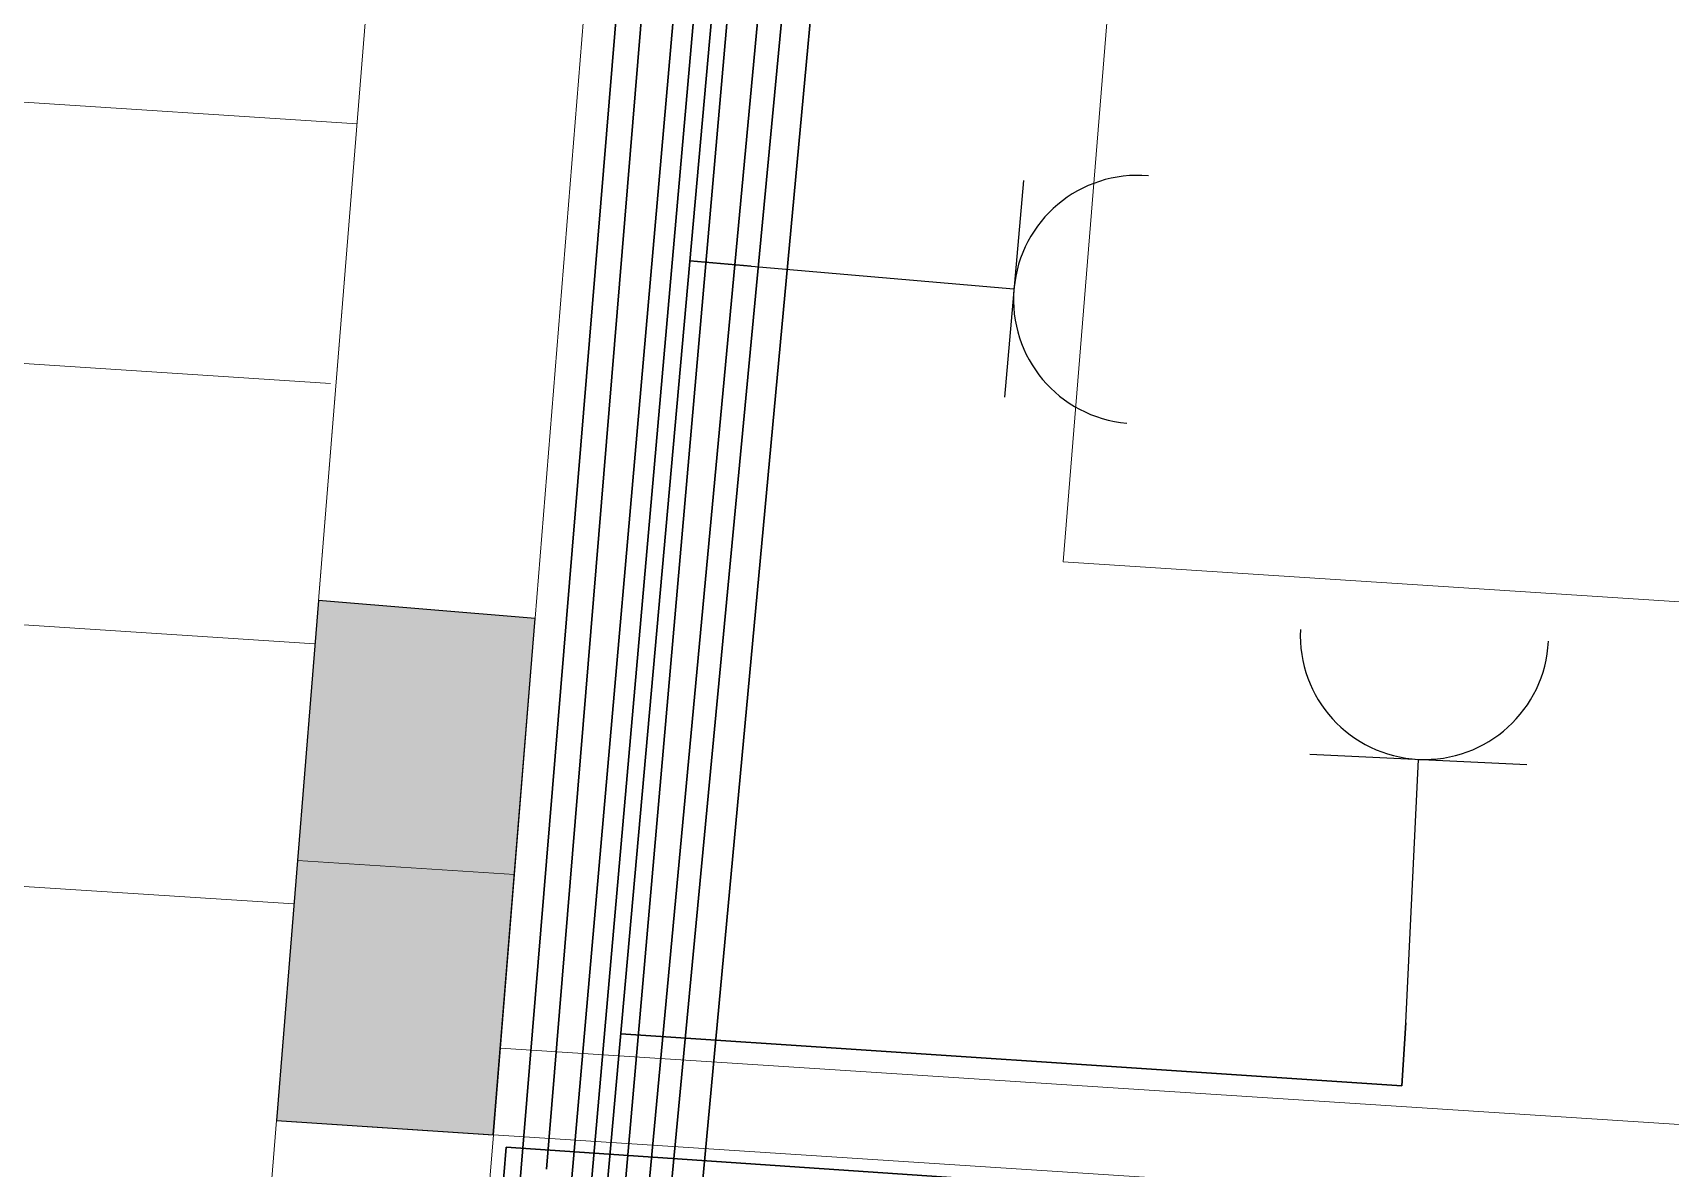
# Model space of a CAD drawing. Header units: millimetres. Extents: x 7471872 to 14943722, y 8344308 to 16688757.
# Drawn here: x 7471875.141 to 7471877.023, y 8344385.992 to 8344387.297 of the extents above; entities that cross this region are included whole.
import ezdxf

# ---------------------------------------------------------------- set-up
doc = ezdxf.new("R2010")
doc.units = ezdxf.units.MM
for name, color, linetype in [('A-HLEKTRIKA', 10, 'Continuous'), ('Geo_Col_Pro_1', 7, 'Continuous'), ('M-SYMB', 1, 'Continuous')]:
    doc.layers.add(name, color=color, linetype=linetype)
for name, color, linetype, lineweight in [('eswterikoi toixoi', 7, 'Continuous', 30), ('exwterikoi toixoi', 7, 'Continuous', 50), ('ntoulapes', 7, 'Continuous', 5), ('tomi eswt', 7, 'Continuous', 15)]:
    doc.layers.add(name, color=color, linetype=linetype, lineweight=lineweight)

# ---------------------------------------------------------------- blocks, each defined once
blk = doc.blocks.new('HK5-RE')
at = {"layer": 'A-HLEKTRIKA'}
for p, q in [((0.1699999999999999, 0.07000000000000028), (0.1699999999999999, -0.07000000000000028)), ((0, 0), (0.1699999999999999, 0))]:
    blk.add_line(p, q, dxfattribs=at)
blk.add_arc((0.25, 0), 0.08000000000000007, 90, 270, dxfattribs=at)

msp = doc.modelspace()

# ---------------------------------------------------------------- hatches: boundary and pattern name
at = {"layer": 'tomi eswt', "lineweight": 15, "true_color": 0xc7c8ca}
h = msp.add_hatch(dxfattribs=at)
h.set_pattern_fill('AR-CONC', color=9, scale=0.0004999999999999999, angle=-19.97970517450673)
h.set_pattern_definition([(30.02029482549327, (7471906.711619318, 8344441.192353609), (0.08288673344699014, -0.03861497681907383), [0.009524999999999999, -0.104775]), (335.0202948254932, (7471906.711619318, 8344441.192353609), (0.01607972080654266, 0.09580003546654506), [0.007619999999999999, -0.083820292085]), (80.47173952549323, (7471906.718526523, 8344441.189135705), (0.09896645269713786, 0.05718505506998763), [0.008095004399999998, -0.08904512229999997]), (26.20449482549328, (7471906.720298174, 8344441.216224878), (0.1201992353003573, -0.06606810705975562), [0.0142875, -0.1571625]), (76.65585243549322, (7471906.730314773, 8344441.210719218), (0.1538290086720203, 0.07570824651602574), [0.01214251156999997, -0.1335678040799996]), (331.2044459954933, (7471906.720298174, 8344441.216224878), (0.1538290086762694, 0.07570824650799615), [0.011429983535, -0.12572986596]), (1.020294825493272, (7471906.730064094, 8344441.205917632), (0.05377328343132754, -0.07395747148904289), [0.009525, -0.104775]), (306.0202948254933, (7471906.730064094, 8344441.205917632), (0.06050853858453437, 0.07599270459329577), [0.00762, -0.08381999999999999]), (51.47173982549326, (7471906.734545201, 8344441.199754509), (0.1142818220194201, 0.002035233608736899), [0.0080950044, -0.08904496879999999]), (17.52029482549328, (7471906.711619318, 8344441.192353609), (0.01589704611857362, 0.0392053241527722), [0, -0.08280399999999999, 0, -0.08508999999999999, 0, -0.08413749999999999]), (347.5202948254933, (7471906.711619318, 8344441.192353609), (0.04851423109381497, 0.03565982471347716), [0, -0.04851399999999988, 0, -0.08089899999999978, 0, -0.03206749999999989]), (307.5202948254932, (7471906.685002853, 8344441.202030535), (0.06273623064251438, -0.0258567663509813), [0, -0.03175, 0, -0.09906000000000001, 0, -0.131445]), (297.5202948254933, (7471906.673067219, 8344441.206369963), (0.07395087188560233, -0.01335884551333797), [0, -0.0412749999999999, 0, -0.06578599999999979, 0, -0.09334499999999979])])
h.paths.add_polyline_path([(7471873.010429109, 8344389.691866224), (7471873.510364162, 8344389.699924928), (7471873.50552894, 8344389.999885958), (7471873.005593888, 8344389.991827256)])
h.paths.add_polyline_path([(7471872.893562674, 8344386.206125568), (7471872.644362726, 8344386.226996725), (7471872.701673051, 8344386.824297522), (7471872.950810575, 8344386.803342459)])
h.paths.add_polyline_path([(7471873.505528959, 8344389.999882276), (7471873.005593906, 8344389.991823573), (7471873.010429128, 8344389.691862541), (7471873.510364181, 8344389.699921244)])
h.paths.add_polyline_path([(7471875.742025035, 8344390.035937377), (7471875.700294808, 8344389.537681834), (7471875.949422581, 8344389.516816719), (7471875.991152808, 8344390.015072265)])
h.paths.add_polyline_path([(7471886.640609238, 8344390.211616867), (7471886.140674185, 8344390.203558166), (7471886.144703536, 8344389.953590638), (7471886.369213208, 8344389.957209622), (7471886.350918012, 8344389.731040581), (7471886.605065064, 8344389.712881857)])
h.paths.add_polyline_path([(7471872.001919086, 8344379.530839846), (7471871.944576235, 8344378.933630916), (7471872.294122952, 8344378.91358766), (7471872.343431388, 8344379.502326411)])
h.paths.add_polyline_path([(7471878.808266056, 8344378.54321951), (7471878.826382977, 8344379.042891181), (7471878.579431802, 8344379.051828288), (7471878.569131144, 8344378.807027349), (7471878.227058123, 8344378.826484796), (7471878.209154178, 8344378.577099086)])
h.paths.add_polyline_path([(7471879.39971433, 8344386.276351834), (7471879.350088054, 8344385.683818094), (7471879.649041381, 8344385.658779957), (7471879.699137898, 8344386.255638954)])
h.paths.add_polyline_path([(7471875.469138812, 8344386.644647563), (7471875.420763395, 8344386.046603323), (7471875.670180805, 8344386.030195854), (7471875.718267589, 8344386.623782367)])
h.paths.add_polyline_path([(7471880.092335094, 8344390.106060177), (7471879.59240004, 8344390.098001475), (7471879.598041132, 8344389.748046937), (7471880.097976185, 8344389.75610564)])
h.paths.add_polyline_path([(7471872.351385932, 8344383.173076713), (7471872.29403513, 8344382.575779322), (7471872.543162903, 8344382.554914207), (7471872.600513705, 8344383.1522116)])
h.paths.add_polyline_path([(7471886.290102862, 8344385.878583605), (7471883.540799798, 8344386.057168059), (7471883.521309497, 8344385.757812262), (7471886.265909195, 8344385.579480693)])
h.paths.add_polyline_path([(7471883.444003632, 8344381.700951859), (7471883.484318028, 8344382.199387834), (7471883.234931954, 8344382.217041618), (7471883.212097513, 8344381.934757457), (7471882.828493538, 8344381.906542805), (7471882.845612739, 8344381.657126999)])
h.paths.add_polyline_path([(7471879.24881081, 8344381.694470233), (7471878.65046239, 8344381.650653704), (7471878.676210057, 8344381.351760649), (7471879.274835786, 8344381.395605815)])
h.paths.add_polyline_path([(7471872.701714979, 8344386.824293996), (7471872.644364176, 8344386.226996603), (7471872.893491949, 8344386.206131491), (7471872.9508348, 8344386.803340421)])

# ---------------------------------------------------------------- linework, layer by layer
at = {"color": 32, "lineweight": 30, "true_color": 0xcd6928}
msp.add_line((7471875.744070674, 8344385.793441572), (7471876.122612651, 8344390.122920763), dxfattribs=at)
at = {"color": 177, "lineweight": 30, "true_color": 0x293189}
msp.add_line((7471875.731525056, 8344385.990507158), (7471876.067507766, 8344390.076700342), dxfattribs=at)
at = {"color": 219, "lineweight": 30, "true_color": 0x642165}
msp.add_line((7471875.602895731, 8344384.789521401), (7471876.012654338, 8344389.750726852), dxfattribs=at)
at = {"color": 133, "lineweight": 30, "true_color": 0x44e9e6}
msp.add_line((7471875.674288483, 8344384.732965639), (7471876.108658812, 8344389.691591739), dxfattribs=at)
at = {"color": 2, "lineweight": 30}
for p, q in [((7471875.689250729, 8344384.720866385), (7471876.131910735, 8344389.672022614)), ((7471875.966657539, 8344387.029120537), (7471875.896166583, 8344387.03522211)), ((7471875.816670175, 8344386.14605405), (7471876.714798176, 8344386.086520472)), ((7471876.71932539, 8344386.158874556), (7471876.714798176, 8344386.086520472))]:
    msp.add_line(p, q, dxfattribs=at)
at = {"color": 93, "lineweight": 30, "true_color": 0x3af259}
msp.add_line((7471875.750626459, 8344384.663008184), (7471876.222272162, 8344389.636613186), dxfattribs=at)
at = {"color": 123, "lineweight": 30, "true_color": 0x7db0ab}
msp.add_line((7471875.787415084, 8344384.642280946), (7471876.245740192, 8344389.593123242), dxfattribs=at)
at = {"color": 252, "lineweight": 30, "true_color": 0x939598}
msp.add_line((7471875.72907942, 8344384.686016048), (7471876.08041246, 8344388.449234834), dxfattribs=at)
at = {"color": 116, "lineweight": 30, "true_color": 0x136734}
msp.add_line((7471875.711002795, 8344384.703225575), (7471875.976645575, 8344387.741908746), dxfattribs=at)
at = {"color": 18, "lineweight": 30, "true_color": 0x000000}
for p, q in [((7471875.58639872, 8344384.805261181), (7471875.684997949, 8344386.01591008)), ((7471875.684997949, 8344386.01591008), (7471877.459895173, 8344385.895250639))]:
    msp.add_line(p, q, dxfattribs=at)
at = {"layer": 'eswterikoi toixoi', "color": 9, "lineweight": 15, "true_color": 0xc7c8ca}
for p, q in [((7471877.78860788, 8344385.992760778), (7471875.678314216, 8344386.1298782)), ((7471877.841659179, 8344385.889102875), (7471875.670250374, 8344386.030191283))]:
    msp.add_line(p, q, dxfattribs=at)
at = {"layer": 'exwterikoi toixoi', "color": 9, "lineweight": 15, "true_color": 0xc7c8ca}
for p, q in [((7471875.344138662, 8344385.099377306), (7471875.723215235, 8344389.785601472)), ((7471875.420764285, 8344386.04660225), (7471875.723234353, 8344389.78580071)), ((7471875.670250373, 8344386.030191283), (7471875.974359311, 8344389.789649789)), ((7471875.694461018, 8344386.329451269), (7471875.444955814, 8344386.345662999)), ((7471875.670606373, 8344386.030168151), (7471875.420761613, 8344386.046606303)), ((7471875.57348426, 8344384.833948288), (7471875.670250373, 8344386.030191283))]:
    msp.add_line(p, q, dxfattribs=at)
msp.add_lwpolyline([(7471875.67060595, 8344386.030168179), (7471875.420761613, 8344386.046606303), (7471875.444955814, 8344386.345662999), (7471875.694458034, 8344386.329451463), (7471875.670250396, 8344386.030191571)], dxfattribs=at)
at = {"layer": 'Geo_Col_Pro_1', "color": 9, "true_color": 0xc7c8ca}
msp.add_lwpolyline([(7471875.469138178, 8344386.644647554), (7471875.420762761, 8344386.046603314), (7471875.670180172, 8344386.030195844), (7471875.718266956, 8344386.623782357)], close=True, dxfattribs=at)
at = {"layer": 'ntoulapes', "color": 9, "lineweight": 15, "true_color": 0xc7c8ca}
for p, q in [((7471876.325509765, 8344386.689091546), (7471876.528500396, 8344389.19850432)), ((7471877.827511152, 8344386.59149823), (7471876.325509766, 8344386.689091546))]:
    msp.add_line(p, q, dxfattribs=at)
at = {"layer": 'tomi eswt', "color": 9, "lineweight": 15, "true_color": 0xc7c8ca}
for p, q in [((7471875.51347936, 8344387.192802546), (7471874.301703107, 8344387.271538329)), ((7471875.482896673, 8344386.894157066), (7471874.273036472, 8344386.972768352)), ((7471875.465096303, 8344386.594681049), (7471874.244369835, 8344386.673998375)), ((7471875.440904776, 8344386.295620301), (7471872.917824291, 8344386.459558749))]:
    msp.add_line(p, q, dxfattribs=at)

# ---------------------------------------------------------------- block references
at = {"layer": 'M-SYMB', "xscale": 1.784390596161371, "yscale": 1.784390596161371, "zscale": 1.784390596161371}
for p, rotation in [((7471875.966657539, 8344387.029120537), 355.052908792146), ((7471876.71932539, 8344386.158874556), 87.23916513016655)]:
    msp.add_blockref('HK5-RE', p, dxfattribs=dict(at, rotation=rotation))

doc.saveas('drawing.dxf')
